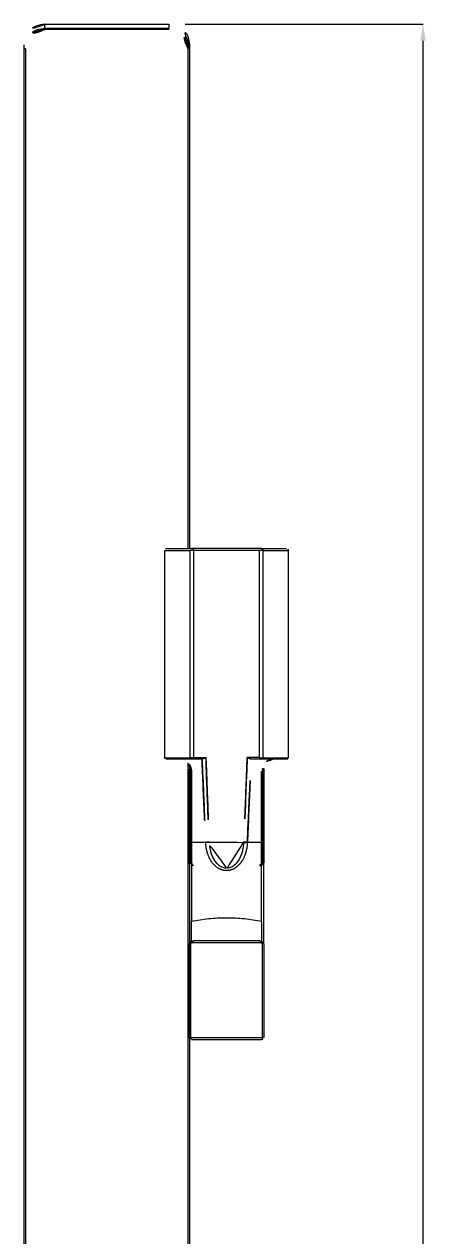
# Model space of a CAD drawing. Extents: x 16296660632 to 16296676586, y -37409619871 to -37409617240.
# Drawn here: x 16296675710.8 to 16296675808, y -37409617731.3 to -37409617437.7 of the extents above; entities that cross this region are included whole.
import ezdxf

# ---------------------------------------------------------------- set-up
doc = ezdxf.new("R2010")
doc.units = 0
doc.header["$LTSCALE"] = 10
doc.header["$MEASUREMENT"] = 0
doc.header["$PDMODE"] = 3
doc.header["$PDSIZE"] = -10
doc.layers.get('DEFPOINTS').update_dxf_attribs({"linetype": 'CONTINUOUS'})
doc.layers.add('1', color=7, linetype='CONTINUOUS', true_color=0xffffff)
doc.layers.add('尺寸线层', color=3, linetype='CONTINUOUS', lineweight=18, true_color=0x00ff00)
doc.styles.add('Daelim Dimension', font='')
doc.styles.get('Daelim Dimension').set_extended_font_data('NanumGothic')
doc.dimstyles.new('DEFAULT', dxfattribs={"dimscale": 2, "dimtxt": 2, "dimasz": 2, "dimexe": 0, "dimexo": 2, "dimgap": 1, "dimtad": 1, "dimdec": 1, "dimzin": 9, "dimdsep": 46, "dimtxsty": 'Daelim Dimension', "dimcen": 0.5, "dimclrd": 252, "dimclre": 252, "dimclrt": 3, "dimadec": 1, "dimazin": 0, "dimtfac": 1, "dimtdec": 1, "dimtix": 1, "dimtmove": 0, "dimatfit": 3, "dimfxl": 1, "dimtolj": 1, "dimtzin": 1, "dimlwd": 9, "dimlwe": 9, "dimarcsym": 0})

# ---------------------------------------------------------------- blocks, each defined once
blk = doc.blocks.new('*D28')
at = {"layer": 'DEFPOINTS', "color": 0, "transparency": 16777216}
for p in [(16296675745.76297, -37409617437.7336), (16296675807.3553, -37409617437.7336), (16296675745.76297, -37409618089.7336)]:
    blk.add_point(p, dxfattribs=at)
at = {"layer": '尺寸线层', "color": 5, "lineweight": 9, "transparency": 16777216}
for p, q in [((16296675749.76297, -37409617437.7336), (16296675807.3553, -37409617437.7336)), ((16296675807.3553, -37409618085.7336), (16296675807.3553, -37409617441.7336)), ((16296675749.76297, -37409618089.7336), (16296675807.3553, -37409618089.7336))]:
    blk.add_line(p, q, dxfattribs=at)
at = {"layer": '尺寸线层', "color": 5, "transparency": 16777216}
for points in [[(16296675806.68864, -37409617441.7336), (16296675808.02197, -37409617441.7336), (16296675807.3553, -37409617437.7336)], [(16296675806.68864, -37409618085.7336), (16296675808.02197, -37409618085.7336), (16296675807.3553, -37409618089.7336)]]:
    blk.add_solid(points, dxfattribs=at)
at = {"layer": '尺寸线层', "color": 7, "transparency": 16777216, "insert": (16296675800.35531, -37409617763.7336), "char_height": 10, "attachment_point": 5, "rotation": 90, "style": 'Daelim Dimension'}
blk.add_mtext('\\A1;652', dxfattribs=at)

msp = doc.modelspace()

# ---------------------------------------------------------------- linework, layer by layer
at = {"layer": '1', "color": 7, "linetype": 'Continuous', "lineweight": 18}
for p, q in [((16296675715.76297, -37409617437.733597), (16296675745.76297, -37409617437.733597)), ((16296675715.76297, -37409617438.733597), (16296675715.76297, -37409617437.733597)), ((16296675745.76297, -37409617437.733597), (16296675745.76297, -37409617438.733597)), ((16296675745.76297, -37409617438.733597), (16296675715.76297, -37409617438.733597)), ((16296675710.76297, -37409617443.733711), (16296675710.76297, -37409617442.733597)), ((16296675710.76297, -37409618083.733597), (16296675710.76297, -37409617443.733597)), ((16296675750.76297, -37409617442.733597), (16296675750.76297, -37409617443.733711)), ((16296675750.76297, -37409617443.733597), (16296675750.76297, -37409617564.743591)), ((16296675745.26297, -37409617564.733597), (16296675751.26297, -37409617564.733597)), ((16296675759.749929, -37409617564.733597), (16296675751.26297, -37409617564.733597)), ((16296675768.263161, -37409617564.733597), (16296675759.749929, -37409617564.733597)), ((16296675768.26297, -37409617564.733597), (16296675774.26297, -37409617564.733597)), ((16296675744.76297, -37409617565.233597), (16296675744.76297, -37409617615.433594)), ((16296675751.76297, -37409617565.233597), (16296675751.76297, -37409617615.433594)), ((16296675767.76297, -37409617615.433594), (16296675767.76297, -37409617565.233597)), ((16296675774.76297, -37409617615.433594), (16296675774.76297, -37409617565.233597)), ((16296675745.062969, -37409617615.733597), (16296675751.145729, -37409617615.733597)), ((16296675750.76297, -37409617617.083603), (16296675750.76297, -37409617618.243591)), ((16296675751.14567, -37409617615.733597), (16296675751.370701, -37409617615.733597)), ((16296675751.45373, -37409617615.733597), (16296675751.46298, -37409617615.733597)), ((16296675751.52434, -37409617615.733597), (16296675753.78231, -37409617615.733597)), ((16296675751.76297, -37409617615.433594), (16296675751.742741, -37409617615.433594)), ((16296675765.743641, -37409617615.733597), (16296675767.924919, -37409617615.733597)), ((16296675767.76297, -37409617615.433594), (16296675767.78334, -37409617615.433594)), ((16296675768.062969, -37409617615.733597), (16296675768.07267, -37409617615.733597)), ((16296675768.10862, -37409617615.733597), (16296675768.38027, -37409617615.733597)), ((16296675768.380211, -37409617615.733597), (16296675774.462971, -37409617615.733597)), ((16296675750.76297, -37409617640.945091), (16296675750.76297, -37409617618.233597)), ((16296675751.26297, -37409617618.733597), (16296675751.26297, -37409617635.733597)), ((16296675768.26297, -37409617635.733597), (16296675768.26297, -37409617618.733597)), ((16296675768.76297, -37409617618.233597), (16296675768.76297, -37409617640.945091)), ((16296675751.26297, -37409617635.733597), (16296675751.26297, -37409617635.903587)), ((16296675751.26297, -37409617635.733597), (16296675751.26297, -37409617635.903587)), ((16296675751.26297, -37409617635.903587), (16296675751.26297, -37409617655.120422)), ((16296675768.26297, -37409617635.903587), (16296675768.26297, -37409617635.733597)), ((16296675768.26297, -37409617635.903587), (16296675768.26297, -37409617635.733597)), ((16296675768.26297, -37409617655.120407), (16296675768.26297, -37409617635.903587)), ((16296675750.76297, -37409617640.944878), (16296675750.76297, -37409617650.713531)), ((16296675768.76297, -37409617640.945091), (16296675768.505831, -37409617640.945091)), ((16296675768.76297, -37409617650.746193), (16296675768.76297, -37409617640.944977)), ((16296675750.76297, -37409617650.713531), (16296675750.76297, -37409617660.52224)), ((16296675768.76297, -37409617660.522339), (16296675768.76297, -37409617650.746193)), ((16296675751.26297, -37409617659.959557), (16296675751.26297, -37409617655.120407)), ((16296675768.26298, -37409617655.120407), (16296675768.26298, -37409617660.458733)), ((16296675750.76297, -37409617683.233597), (16296675750.76297, -37409617660.522087)), ((16296675751.020121, -37409617660.522087), (16296675750.76297, -37409617660.522087)), ((16296675767.853359, -37409617659.807716), (16296675751.67267, -37409617659.807716)), ((16296675768.76297, -37409617660.522087), (16296675768.505819, -37409617660.522087)), ((16296675768.76297, -37409617660.522087), (16296675768.76297, -37409617683.233597)), ((16296675750.76297, -37409617683.243591), (16296675750.76297, -37409618083.733597)), ((16296675751.26297, -37409617683.733597), (16296675759.746639, -37409617683.733597)), ((16296675759.746639, -37409617683.733597), (16296675768.26298, -37409617683.733597))]:
    msp.add_line(p, q, dxfattribs=at)
at = {"layer": '1', "color": 7, "linetype": 'Continuous', "lineweight": 13}
for p, q in [((16296675715.76297, -37409617438.733597), (16296675715.76297, -37409617439.033592)), ((16296675745.76297, -37409617439.033592), (16296675715.76297, -37409617439.033592)), ((16296675745.76297, -37409617439.033592), (16296675745.76297, -37409617438.733597)), ((16296675711.062969, -37409617443.733597), (16296675710.76297, -37409617443.733597)), ((16296675711.062969, -37409617443.733597), (16296675711.062969, -37409618083.733597)), ((16296675750.76297, -37409617443.733597), (16296675750.462971, -37409617443.733597)), ((16296675750.462971, -37409617564.733597), (16296675750.462971, -37409617443.733597)), ((16296675744.76297, -37409617565.233597), (16296675750.96987, -37409617565.233597)), ((16296675751.76297, -37409617565.233597), (16296675750.96987, -37409617565.233597)), ((16296675750.96987, -37409617615.433594), (16296675750.96987, -37409617565.233597)), ((16296675759.750469, -37409617565.223793), (16296675751.60013, -37409617565.223793)), ((16296675759.76297, -37409617565.223793), (16296675759.750469, -37409617565.223793)), ((16296675767.763121, -37409617565.223793), (16296675759.76297, -37409617565.223793)), ((16296675768.55608, -37409617565.233597), (16296675767.76297, -37409617565.233597)), ((16296675768.55608, -37409617565.233597), (16296675774.76297, -37409617565.233597)), ((16296675768.55608, -37409617565.233597), (16296675768.55608, -37409617615.433594)), ((16296675744.76297, -37409617615.433594), (16296675750.96987, -37409617615.433594)), ((16296675750.462971, -37409618083.733597), (16296675750.462971, -37409617616.70359)), ((16296675751.742741, -37409617615.433594), (16296675750.96987, -37409617615.433594)), ((16296675751.76292, -37409617615.427711), (16296675754.756399, -37409617615.427711)), ((16296675767.87702, -37409617615.427711), (16296675764.76071, -37409617615.427711)), ((16296675767.78334, -37409617615.433594), (16296675768.55608, -37409617615.433594)), ((16296675768.55608, -37409617615.433594), (16296675774.76297, -37409617615.433594)), ((16296675751.020121, -37409617640.945091), (16296675751.020121, -37409617618.233589)), ((16296675768.76297, -37409617618.233597), (16296675768.505831, -37409617618.233597)), ((16296675768.505831, -37409617618.233597), (16296675768.505831, -37409617640.945091)), ((16296675751.26297, -37409617635.903587), (16296675754.71027, -37409617635.903587)), ((16296675764.81551, -37409617635.903587), (16296675768.26297, -37409617635.903587)), ((16296675750.76297, -37409617640.945091), (16296675751.020121, -37409617640.945091)), ((16296675751.02013, -37409617660.522087), (16296675751.020121, -37409617683.233597)), ((16296675759.76297, -37409617660.307716), (16296675751.44145, -37409617660.307716)), ((16296675768.084551, -37409617660.307716), (16296675759.76297, -37409617660.307716)), ((16296675768.505831, -37409617683.233612), (16296675768.505819, -37409617660.522087)), ((16296675750.76297, -37409617683.233597), (16296675751.020121, -37409617683.233597)), ((16296675751.020121, -37409617683.233597), (16296675759.74617, -37409617683.233597)), ((16296675759.74617, -37409617683.233597), (16296675759.76297, -37409617683.233597)), ((16296675759.76297, -37409617683.233597), (16296675768.505831, -37409617683.233597))]:
    msp.add_line(p, q, dxfattribs=at)
at = {"layer": '1', "color": 7, "linetype": 'Continuous', "lineweight": 18}
for centre, radius, start, end in [((16296675715.76297, -37409617442.733597), 5, 90, 180), ((16296675745.76297, -37409617442.733597), 5, 0, 90), ((16296675715.76297, -37409617443.733597), 5, 90, 180), ((16296675745.76297, -37409617443.733597), 5, 0, 90), ((16296675745.26297, -37409617565.233597), 0.5, 90, 180), ((16296675751.26297, -37409617565.233597), 0.5, 0, 90), ((16296675768.26297, -37409617565.233597), 0.5, 90, 180), ((16296675774.26297, -37409617565.233597), 0.5, 0, 90), ((16296675745.062969, -37409617615.433594), 0.3, 180, 270), ((16296675748.26297, -37409617618.733597), 3, 0, 90), ((16296675771.26297, -37409617618.733597), 3, 90, 180), ((16296675774.462971, -37409617615.433594), 0.3, 270, 0), ((16296675768.26297, -37409617618.233597), 0.5, 0, 71.07476782), ((16296675751.26297, -37409617640.945091), 0.5, 180, 242.17656941), ((16296675751.26297, -37409617683.233597), 0.5, 180, 270)]:
    msp.add_arc(centre, radius, start, end, dxfattribs=at)
at = {"layer": '1', "color": 7, "linetype": 'Continuous', "lineweight": 13}
for centre, start, end in [((16296675715.76297, -37409617443.733597), 90, 180), ((16296675745.76297, -37409617443.733597), 0, 90)]:
    msp.add_arc(centre, 4.7, start, end, dxfattribs=at)
at = {"layer": '1', "color": 7, "linetype": 'Continuous', "lineweight": 18, "extrusion": (1.27083e-06, 7.78157e-23, 1)}
msp.add_arc((16296675751.449751, -37409617615.433632, 20710.241903), 0.3, 270.01573676, 291.14488455, dxfattribs=at)
at = {"layer": '1', "color": 7, "linetype": 'Continuous', "lineweight": 18, "extrusion": (-1.00199e-06, -6.13543e-23, 1)}
msp.add_arc((16296675768.054859, -37409617615.433632, -16329.127978), 0.3, 247.70990174, 269.98819743, dxfattribs=at)
at = {"layer": '1', "color": 7, "linetype": 'Continuous', "lineweight": 13}
for centre, major_axis, ratio, start_param, end_param in [((16296675751.26297, -37409617565.233597), (0, -0.5), 0.5862068965, 3.1415926597, 4.7123889804), ((16296675768.26297, -37409617565.233597), (0, 0.5), 0.5862068965, 4.7123889804, 6.2831853072), ((16296675751.145729, -37409617615.433594), (0, -0.3), 0.5862079261, 4.7123881342, 5.910829685), ((16296675768.380211, -37409617615.433594), (0, 0.3), 0.5862077083, 3.5137944643, 4.7123889804), ((16296675751.26297, -37409617618.233597), (0.5, 0), 0.0000465171, 2.0779764601, 3.1415926536), ((16296675751.26297, -37409617618.233597), (-0.000013, 0.5), 0.4856874833, 0.6174700517, 1.5707736077), ((16296675768.26297, -37409617618.233597), (0, -0.5), 0.4857142857, 1.5707963268, 2.5241217745), ((16296675751.26297, -37409617683.233597), (0, 0.5), 0.4857142857, 1.5707963268, 3.1415926536), ((16296675768.26297, -37409617683.233597), (0.00004, -0.5), 0.4856304202, 6.2831098892, 7.8539105537), ((16296675768.26297, -37409617683.233597), (-0.5, 0), 0.0001455484, 2.0779764619, 3.1415926532)]:
    msp.add_ellipse(centre, major_axis=major_axis, ratio=ratio, start_param=start_param, end_param=end_param, dxfattribs=at)
at = {"layer": '1', "color": 7, "linetype": 'Continuous', "lineweight": 18}
for centre, major_axis, ratio, start_param, end_param in [((16296675751.145729, -37409617615.433594), (0, -0.3), 0.5862079261, 5.9108325808, 6.283184461), ((16296675768.380211, -37409617615.433594), (0, 0.3), 0.5862077083, 3.1415911994, 3.5137961052), ((16296675751.26297, -37409617618.233597), (0.296606, -0.402523), 0.9999999969, 2.836860865, 4.0773468681), ((16296675751.26297, -37409617640.945091), (-0.233375, -0.442195), 0.4410441824, 4.9410843707, 6.2918283552), ((16296675768.26298, -37409617683.233589), (-0.296587, 0.402537), 0.9999999699, 2.5065958361, 4.0773898741)]:
    msp.add_ellipse(centre, major_axis=major_axis, ratio=ratio, start_param=start_param, end_param=end_param, dxfattribs=at)
for points, knots in [([(16296675751.07811, -37409617615.712914), (16296675751.096661, -37409617615.712898), (16296675751.13562, -37409617615.712883), (16296675751.2006, -37409617615.712837), (16296675751.266701, -37409617615.712807), (16296675751.348391, -37409617615.712769), (16296675751.42374, -37409617615.712723), (16296675751.48597, -37409617615.712677), (16296675751.512051, -37409617615.712662), (16296675751.52392, -37409617615.712646)], [0, 0, 0, 0, 0.1343931281, 0.2686672698, 0.3996608137, 0.5246545019, 0.7526856325, 0.8725972118, 1, 1, 1, 1]), ([(16296675751.572411, -37409617615.712914), (16296675751.591999, -37409617615.705101), (16296675751.62676, -37409617615.686256), (16296675751.66173, -37409617615.64756), (16296675751.675989, -37409617615.600128), (16296675751.671261, -37409617615.565201), (16296675751.66507, -37409617615.546677)], [0, 0, 0, 0, 0.2288697942, 0.4756163486, 0.7349216153, 1, 1, 1, 1]), ([(16296675751.57386, -37409617615.712341), (16296675751.593531, -37409617615.704399), (16296675751.6299, -37409617615.685028), (16296675751.674089, -37409617615.644699), (16296675751.697701, -37409617615.606003), (16296675751.70648, -37409617615.582092), (16296675751.708441, -37409617615.575752)], [0, 0, 0, 0, 0.2849397445, 0.5840032498, 0.891549195, 1, 1, 1, 1]), ([(16296675751.656851, -37409617615.646767), (16296675751.6712, -37409617615.631927), (16296675751.69615, -37409617615.600304), (16296675751.723419, -37409617615.546181), (16296675751.73917, -37409617615.489838), (16296675751.74259, -37409617615.452217), (16296675751.74268, -37409617615.433594)], [0, 0, 0, 0, 0.2626844515, 0.519975845, 0.7669958706, 1, 1, 1, 1]), ([(16296675751.67107, -37409617615.643639), (16296675751.685869, -37409617615.628273), (16296675751.711399, -37409617615.595612), (16296675751.738701, -37409617615.539917), (16296675751.75367, -37409617615.482277), (16296675751.756149, -37409617615.444023), (16296675751.75568, -37409617615.425148)], [0, 0, 0, 0, 0.2633543204, 0.5209568892, 0.7677742605, 1, 1, 1, 1]), ([(16296675753.824909, -37409617615.732674), (16296675753.83016, -37409617615.732422), (16296675753.84075, -37409617615.731911), (16296675753.85676, -37409617615.730843), (16296675753.87303, -37409617615.72953), (16296675753.889549, -37409617615.727959), (16296675753.90633, -37409617615.72612), (16296675753.923349, -37409617615.724022), (16296675753.940611, -37409617615.721657), (16296675753.958111, -37409617615.719017), (16296675753.97584, -37409617615.716118), (16296675753.993799, -37409617615.712936), (16296675754.01198, -37409617615.709503), (16296675754.03038, -37409617615.70578), (16296675754.049, -37409617615.701797), (16296675754.06782, -37409617615.697533), (16296675754.086849, -37409617615.693001), (16296675754.106079, -37409617615.688187), (16296675754.1255, -37409617615.683121), (16296675754.145109, -37409617615.67778), (16296675754.164909, -37409617615.672173), (16296675754.184891, -37409617615.666298), (16296675754.20505, -37409617615.660156), (16296675754.225389, -37409617615.65377), (16296675754.25502, -37409617615.64415), (16296675754.29668, -37409617615.630058), (16296675754.352819, -37409617615.609879), (16296675754.416901, -37409617615.585228), (16296675754.478661, -37409617615.55983), (16296675754.536039, -37409617615.534821), (16296675754.590891, -37409617615.509567), (16296675754.646761, -37409617615.482727), (16296675754.700041, -37409617615.456573), (16296675754.735439, -37409617615.439133), (16296675754.753189, -37409617615.430443), (16296675754.756411, -37409617615.428871)], [0, 0, 0, 0, 0.0154089906, 0.0310907614, 0.0470458725, 0.0632748351, 0.0797781166, 0.0965561453, 0.1136093144, 0.1309379863, 0.1485424964, 0.1664231569, 0.1845802604, 0.2030140832, 0.2217248884, 0.2407129293, 0.2599784521, 0.2795216991, 0.299342911, 0.3194423297, 0.3398202011, 0.3604767774, 0.381412319, 0.4026270975, 0.4241213974, 0.4746274394, 0.5347178437, 0.6043696787, 0.6835629486, 0.7397563014, 0.798290096, 0.8720786386, 0.9354087342, 0.9883016377, 1, 1, 1, 1]), ([(16296675754.76527, -37409617615.427711), (16296675754.84564, -37409617617.653084), (16296675755.010521, -37409617622.152359), (16296675755.26948, -37409617628.964653), (16296675755.451191, -37409617633.551399), (16296675755.545019, -37409617635.864388)], [0, 0, 0, 0, 0.3266385549, 0.6604230523, 1, 1, 1, 1]), ([(16296675764.76071, -37409617615.427696), (16296675764.68569, -37409617617.504768), (16296675764.52523, -37409617621.881073), (16296675764.26689, -37409617628.693413), (16296675764.079729, -37409617633.428452), (16296675763.980909, -37409617635.864388)], [0, 0, 0, 0, 0.3048722483, 0.642373402, 1, 1, 1, 1]), ([(16296675764.772791, -37409617615.433594), (16296675764.779301, -37409617615.43676), (16296675764.79213, -37409617615.442993), (16296675764.81118, -37409617615.452187), (16296675764.829691, -37409617615.46106), (16296675764.847651, -37409617615.469597), (16296675764.865061, -37409617615.477821), (16296675764.881901, -37409617615.48571), (16296675764.898161, -37409617615.493263), (16296675764.91383, -37409617615.500473), (16296675764.928909, -37409617615.507347), (16296675764.94338, -37409617615.513908), (16296675764.957239, -37409617615.520126), (16296675764.97047, -37409617615.526016), (16296675764.98308, -37409617615.531578), (16296675764.99505, -37409617615.536819), (16296675765.006371, -37409617615.54174), (16296675765.034809, -37409617615.554031), (16296675765.07979, -37409617615.572983), (16296675765.14106, -37409617615.597443), (16296675765.199459, -37409617615.619408), (16296675765.25029, -37409617615.637306), (16296675765.29418, -37409617615.651863), (16296675765.3319, -37409617615.663658), (16296675765.369011, -37409617615.674583), (16296675765.405479, -37409617615.68457), (16296675765.441299, -37409617615.693642), (16296675765.476419, -37409617615.701782), (16296675765.51083, -37409617615.708977), (16296675765.544491, -37409617615.715248), (16296675765.57736, -37409617615.720581), (16296675765.60943, -37409617615.724991), (16296675765.640659, -37409617615.72847), (16296675765.671021, -37409617615.731117), (16296675765.69099, -37409617615.732147), (16296675765.700821, -37409617615.732658)], [0, 0, 0, 0, 0.0237318201, 0.0466867196, 0.068865142, 0.0902674324, 0.1108938461, 0.130744557, 0.1498196656, 0.168119207, 0.1856431584, 0.2023914466, 0.2183639552, 0.2335605315, 0.2479809931, 0.261625134, 0.2744927314, 0.2865835511, 0.3582794285, 0.4258254821, 0.4892237758, 0.5484733903, 0.5889792915, 0.6285166397, 0.6670872715, 0.7046928839, 0.7413350849, 0.7770154463, 0.8117355627, 0.8454971126, 0.8783019264, 0.9101520589, 0.9410498686, 0.9709981041, 1, 1, 1, 1]), ([(16296675767.77037, -37409617615.432709), (16296675767.77035, -37409617615.449829), (16296675767.773371, -37409617615.487038), (16296675767.78887, -37409617615.544006), (16296675767.817711, -37409617615.600357), (16296675767.84425, -37409617615.632927), (16296675767.859461, -37409617615.648087)], [0, 0, 0, 0, 0.2124904498, 0.4691679995, 0.7335629954, 1, 1, 1, 1]), ([(16296675767.78327, -37409617615.433594), (16296675767.78335, -37409617615.452217), (16296675767.786779, -37409617615.489838), (16296675767.80253, -37409617615.546181), (16296675767.82979, -37409617615.600304), (16296675767.85474, -37409617615.631927), (16296675767.869089, -37409617615.646767)], [0, 0, 0, 0, 0.2330039455, 0.4800239073, 0.7373153648, 1, 1, 1, 1]), ([(16296675767.821051, -37409617615.582626), (16296675767.823, -37409617615.588287), (16296675767.83223, -37409617615.611443), (16296675767.85623, -37409617615.648941), (16296675767.900631, -37409617615.687897), (16296675767.936581, -37409617615.706337), (16296675767.955839, -37409617615.713814)], [0, 0, 0, 0, 0.0992293454, 0.4128987749, 0.7149617818, 1, 1, 1, 1]), ([(16296675767.86088, -37409617615.546677), (16296675767.854679, -37409617615.565201), (16296675767.849951, -37409617615.600128), (16296675767.86421, -37409617615.64756), (16296675767.899191, -37409617615.686256), (16296675767.933941, -37409617615.705101), (16296675767.953541, -37409617615.712914)], [0, 0, 0, 0, 0.2650782404, 0.5243834703, 0.7711300813, 1, 1, 1, 1]), ([(16296675768.00202, -37409617615.712646), (16296675768.013901, -37409617615.712662), (16296675768.03997, -37409617615.712677), (16296675768.1022, -37409617615.712723), (16296675768.177561, -37409617615.712769), (16296675768.259239, -37409617615.712807), (16296675768.32535, -37409617615.712837), (16296675768.39032, -37409617615.712883), (16296675768.429291, -37409617615.712898), (16296675768.44784, -37409617615.712914)], [0, 0, 0, 0, 0.127402821, 0.2473143554, 0.4753453034, 0.600338948, 0.7313325062, 0.8656067278, 1, 1, 1, 1]), ([(16296675751.441469, -37409617641.159462), (16296675751.441469, -37409617641.192177), (16296675751.442961, -37409617641.224907), (16296675751.44887, -37409617641.289101), (16296675751.453279, -37409617641.320572), (16296675751.464861, -37409617641.381027), (16296675751.472019, -37409617641.410027), (16296675751.488831, -37409617641.464447), (16296675751.49848, -37409617641.489883), (16296675751.519871, -37409617641.536163), (16296675751.53162, -37409617641.557007), (16296675751.55678, -37409617641.593384), (16296675751.57019, -37409617641.608879), (16296675751.598141, -37409617641.633926), (16296675751.61269, -37409617641.643471), (16296675751.64237, -37409617641.656227), (16296675751.657499, -37409617641.659462), (16296675751.672621, -37409617641.659462)], [0, 0, 0, 0, 0.125, 0.125, 0.25, 0.25, 0.375, 0.375, 0.5, 0.5, 0.625, 0.625, 0.75, 0.75, 0.875, 0.875, 1, 1, 1, 1]), ([(16296675751.672621, -37409617641.659462), (16296675751.672621, -37409617641.659447), (16296675751.672621, -37409617641.656258), (16296675751.672621, -37409617641.643578), (16296675751.672621, -37409617641.634102), (16296675751.672621, -37409617641.609238), (16296675751.672621, -37409617641.593849), (16296675751.672621, -37409617641.557739), (16296675751.672621, -37409617641.537033), (16296675751.672621, -37409617641.514038)], [0, 0, 0, 0, 0.25, 0.25, 0.5, 0.5, 0.75, 0.75, 1, 1, 1, 1]), ([(16296675767.85331, -37409617641.659462), (16296675767.868441, -37409617641.659447), (16296675767.883579, -37409617641.656227), (16296675767.91326, -37409617641.643463), (16296675767.927811, -37409617641.633911), (16296675767.95577, -37409617641.608856), (16296675767.969179, -37409617641.593361), (16296675767.99435, -37409617641.556999), (16296675768.006109, -37409617641.53614), (16296675768.02751, -37409617641.489861), (16296675768.037161, -37409617641.464439), (16296675768.05398, -37409617641.410019), (16296675768.06115, -37409617641.381027), (16296675768.072741, -37409617641.320557), (16296675768.07716, -37409617641.289093), (16296675768.083071, -37409617641.224907), (16296675768.08457, -37409617641.192177), (16296675768.08457, -37409617641.159462)], [0, 0, 0, 0, 0.125, 0.125, 0.25, 0.25, 0.375, 0.375, 0.5, 0.5, 0.625, 0.625, 0.75, 0.75, 0.875, 0.875, 1, 1, 1, 1]), ([(16296675768.26298, -37409617655.120407), (16296675767.577101, -37409617654.988388), (16296675766.88517, -37409617654.869789), (16296675765.48966, -37409617654.662979), (16296675764.78607, -37409617654.574768), (16296675763.36731, -37409617654.43174), (16296675762.65213, -37409617654.376923), (16296675761.57053, -37409617654.321693), (16296675761.208521, -37409617654.307777), (16296675760.663271, -37409617654.293854), (16296675760.48114, -37409617654.290367), (16296675760.20738, -37409617654.286911), (16296675760.11598, -37409617654.286049), (16296675759.93343, -37409617654.28492), (16296675759.842239, -37409617654.284653), (16296675759.022329, -37409617654.284882), (16296675758.29904, -37409617654.303917), (16296675756.863131, -37409617654.377708), (16296675756.150511, -37409617654.432457), (16296675754.735821, -37409617654.575272), (16296675754.033751, -37409617654.663338), (16296675752.640261, -37409617654.869888), (16296675751.948851, -37409617654.988388), (16296675751.26297, -37409617655.120407)], [0, 0, 0, 0, 0.125, 0.125, 0.25, 0.25, 0.375, 0.375, 0.4375, 0.4375, 0.46875, 0.46875, 0.484375, 0.484375, 0.5, 0.5, 0.625, 0.625, 0.75, 0.75, 0.875, 0.875, 1, 1, 1, 1]), ([(16296675751.26297, -37409617660.159554), (16296675751.24008, -37409617660.138977), (16296675751.215561, -37409617660.120033), (16296675751.177679, -37409617660.097099), (16296675751.164881, -37409617660.090378), (16296675751.13929, -37409617660.07933), (16296675751.126511, -37409617660.074997), (16296675751.10141, -37409617660.06926), (16296675751.08909, -37409617660.067848), (16296675751.065411, -37409617660.068336), (16296675751.05405, -37409617660.070236), (16296675751.032789, -37409617660.077568), (16296675751.022881, -37409617660.083008), (16296675751.004959, -37409617660.097382), (16296675750.996941, -37409617660.106331), (16296675750.983101, -37409617660.127457), (16296675750.97728, -37409617660.139633), (16296675750.96801, -37409617660.166733), (16296675750.96455, -37409617660.181641), (16296675750.95998, -37409617660.213531), (16296675750.95886, -37409617660.230507), (16296675750.958811, -37409617660.265793), (16296675750.959881, -37409617660.284081), (16296675750.9659, -37409617660.33989), (16296675750.973721, -37409617660.378227), (16296675750.99408, -37409617660.452553), (16296675751.00659, -37409617660.488533), (16296675751.020121, -37409617660.522087)], [0, 0, 0, 0, 0.125, 0.125, 0.1875, 0.1875, 0.25, 0.25, 0.3125, 0.3125, 0.375, 0.375, 0.4375, 0.4375, 0.5, 0.5, 0.5625, 0.5625, 0.625, 0.625, 0.6875, 0.6875, 0.75, 0.75, 0.875, 0.875, 1, 1, 1, 1]), ([(16296675751.6726, -37409617659.953117), (16296675751.64488, -37409617659.926537), (16296675751.617161, -37409617659.904663), (16296675751.56389, -37409617659.871979), (16296675751.538349, -37409617659.861183), (16296675751.491421, -37409617659.851532), (16296675751.470039, -37409617659.852676), (16296675751.43313, -37409617659.866814), (16296675751.417601, -37409617659.879799), (16296675751.393591, -37409617659.916618), (16296675751.38512, -37409617659.940437), (16296675751.37591, -37409617659.997063), (16296675751.37516, -37409617660.029846), (16296675751.38146, -37409617660.101822), (16296675751.388491, -37409617660.141006), (16296675751.409809, -37409617660.22271), (16296675751.42407, -37409617660.265228), (16296675751.441401, -37409617660.307739)], [0, 0, 0, 0, 0.125, 0.125, 0.25, 0.25, 0.375, 0.375, 0.5, 0.5, 0.625, 0.625, 0.75, 0.75, 0.875, 0.875, 1, 1, 1, 1]), ([(16296675751.672661, -37409617659.807716), (16296675751.65752, -37409617659.807716), (16296675751.642389, -37409617659.810951), (16296675751.612711, -37409617659.823723), (16296675751.59816, -37409617659.833267), (16296675751.5702, -37409617659.858307), (16296675751.556789, -37409617659.873817), (16296675751.53162, -37409617659.910179), (16296675751.519871, -37409617659.931038), (16296675751.498461, -37409617659.977318), (16296675751.488819, -37409617660.002739), (16296675751.472, -37409617660.057159), (16296675751.46483, -37409617660.086159), (16296675751.453239, -37409617660.146622), (16296675751.44882, -37409617660.178093), (16296675751.442909, -37409617660.242279), (16296675751.44142, -37409617660.275002), (16296675751.44141, -37409617660.307716)], [0, 0, 0, 0, 0.125, 0.125, 0.25, 0.25, 0.375, 0.375, 0.5, 0.5, 0.625, 0.625, 0.75, 0.75, 0.875, 0.875, 1, 1, 1, 1]), ([(16296675768.08452, -37409617660.307716), (16296675768.08452, -37409617660.275002), (16296675768.083031, -37409617660.242279), (16296675768.07712, -37409617660.178093), (16296675768.07271, -37409617660.146622), (16296675768.061131, -37409617660.086159), (16296675768.05397, -37409617660.057159), (16296675768.037161, -37409617660.002739), (16296675768.02751, -37409617659.977318), (16296675768.006121, -37409617659.931038), (16296675767.99437, -37409617659.910179), (16296675767.96921, -37409617659.873817), (16296675767.955799, -37409617659.858307), (16296675767.927851, -37409617659.833267), (16296675767.913309, -37409617659.823723), (16296675767.883631, -37409617659.810951), (16296675767.8685, -37409617659.807716), (16296675767.853371, -37409617659.807716)], [0, 0, 0, 0, 0.125, 0.125, 0.25, 0.25, 0.375, 0.375, 0.5, 0.5, 0.625, 0.625, 0.75, 0.75, 0.875, 0.875, 1, 1, 1, 1]), ([(16296675768.0846, -37409617660.307747), (16296675768.101931, -37409617660.265244), (16296675768.116211, -37409617660.222717), (16296675768.13752, -37409617660.141022), (16296675768.14456, -37409617660.101837), (16296675768.15085, -37409617660.029861), (16296675768.150101, -37409617659.99707), (16296675768.14089, -37409617659.94046), (16296675768.13242, -37409617659.916634), (16296675768.10841, -37409617659.879807), (16296675768.092871, -37409617659.866829), (16296675768.05596, -37409617659.852676), (16296675768.03458, -37409617659.85154), (16296675767.98764, -37409617659.861191), (16296675767.96209, -37409617659.871979), (16296675767.90881, -37409617659.904663), (16296675767.88109, -37409617659.926537), (16296675767.853371, -37409617659.953117)], [0, 0, 0, 0, 0.125, 0.125, 0.25, 0.25, 0.375, 0.375, 0.5, 0.5, 0.625, 0.625, 0.75, 0.75, 0.875, 0.875, 1, 1, 1, 1]), ([(16296675768.505819, -37409617660.522087), (16296675768.5196, -37409617660.487923), (16296675768.53229, -37409617660.451317), (16296675768.547661, -37409617660.39476), (16296675768.55216, -37409617660.375648), (16296675768.559561, -37409617660.337463), (16296675768.56246, -37409617660.318367), (16296675768.566311, -37409617660.280907), (16296675768.567249, -37409617660.26252), (16296675768.566931, -37409617660.227173), (16296675768.565651, -37409617660.210213), (16296675768.56074, -37409617660.178467), (16296675768.5571, -37409617660.163681), (16296675768.54747, -37409617660.136917), (16296675768.541479, -37409617660.124947), (16296675768.52733, -37409617660.104286), (16296675768.519171, -37409617660.095596), (16296675768.50102, -37409617660.081757), (16296675768.49103, -37409617660.076599), (16296675768.469669, -37409617660.069771), (16296675768.4583, -37409617660.068108), (16296675768.434669, -37409617660.068031), (16296675768.422409, -37409617660.069611), (16296675768.385031, -37409617660.078613), (16296675768.359341, -37409617660.090271), (16296675768.309561, -37409617660.120667), (16296675768.28545, -37409617660.139351), (16296675768.26297, -37409617660.159554)], [0, 0, 0, 0, 0.125, 0.125, 0.1875, 0.1875, 0.25, 0.25, 0.3125, 0.3125, 0.375, 0.375, 0.4375, 0.4375, 0.5, 0.5, 0.5625, 0.5625, 0.625, 0.625, 0.6875, 0.6875, 0.75, 0.75, 0.875, 0.875, 1, 1, 1, 1])]:
    msp.add_open_spline(points, degree=3, knots=knots, dxfattribs=at)
for points in [[(16296675751.75773, -37409617615.736488), (16296675751.757721, -37409617615.635483), (16296675751.75771, -37409617615.534477), (16296675751.7577, -37409617615.433472)], [(16296675753.78231, -37409617615.733597), (16296675753.78705, -37409617615.733597), (16296675753.79653, -37409617615.733521), (16296675753.810749, -37409617615.733223), (16296675753.82021, -37409617615.732872), (16296675753.824909, -37409617615.732674)], [(16296675764.76071, -37409617615.427696), (16296675764.762051, -37409617615.428352), (16296675764.76475, -37409617615.42968), (16296675764.768761, -37409617615.431633), (16296675764.771441, -37409617615.432938), (16296675764.772791, -37409617615.433594)], [(16296675765.700821, -37409617615.732651), (16296675765.705681, -37409617615.732857), (16296675765.715219, -37409617615.733223), (16296675765.72941, -37409617615.733521), (16296675765.738899, -37409617615.733597), (16296675765.743641, -37409617615.733597)], [(16296675767.76824, -37409617615.433197), (16296675767.76824, -37409617615.534286), (16296675767.76823, -37409617615.635391), (16296675767.768221, -37409617615.736488)]]:
    msp.add_open_spline(points, degree=3, dxfattribs=at)
at = {"layer": '1', "color": 7, "linetype": 'Continuous', "lineweight": 13}
for points in [[(16296675753.824909, -37409617615.732674), (16296675753.917431, -37409617617.974136), (16296675754.105339, -37409617622.456947), (16296675754.400999, -37409617629.18058), (16296675754.605, -37409617633.662697), (16296675754.71027, -37409617635.903587)], [(16296675754.76527, -37409617615.427711), (16296675754.76231, -37409617615.427711), (16296675754.75935, -37409617615.427711), (16296675754.75638, -37409617615.427711)], [(16296675764.81551, -37409617635.903587), (16296675764.92078, -37409617633.662689), (16296675765.125389, -37409617629.180603), (16296675765.42108, -37409617622.456978), (16296675765.608299, -37409617617.974121), (16296675765.700821, -37409617615.732651)], [(16296675751.02013, -37409617660.522087), (16296675751.15951, -37409617660.450546), (16296675751.29994, -37409617660.379051), (16296675751.44142, -37409617660.307732)], [(16296675768.505819, -37409617660.522087), (16296675768.3664, -37409617660.450653), (16296675768.22596, -37409617660.379211), (16296675768.084539, -37409617660.307777)]]:
    msp.add_open_spline(points, degree=3, dxfattribs=at)
for points, knots in [([(16296675754.71027, -37409617635.903587), (16296675754.71096, -37409617635.91935), (16296675754.712351, -37409617635.95089), (16296675754.71468, -37409617635.998222), (16296675754.717199, -37409617636.045624), (16296675754.719919, -37409617636.093079), (16296675754.722851, -37409617636.140587), (16296675754.725981, -37409617636.188164), (16296675754.729321, -37409617636.235786), (16296675754.73287, -37409617636.283463), (16296675754.736629, -37409617636.3312), (16296675754.740589, -37409617636.37899), (16296675754.74477, -37409617636.426826), (16296675754.749161, -37409617636.474709), (16296675754.753771, -37409617636.522636), (16296675754.758591, -37409617636.570633), (16296675754.76362, -37409617636.618652), (16296675754.768881, -37409617636.666718), (16296675754.774349, -37409617636.714828), (16296675754.780041, -37409617636.762978), (16296675754.78595, -37409617636.811172), (16296675754.79208, -37409617636.859398), (16296675754.798441, -37409617636.907661), (16296675754.805019, -37409617636.955963), (16296675754.811819, -37409617637.004303), (16296675754.81885, -37409617637.052673), (16296675754.826111, -37409617637.101059), (16296675754.833599, -37409617637.149483), (16296675754.84132, -37409617637.197937), (16296675754.84927, -37409617637.246407), (16296675754.85745, -37409617637.294907), (16296675754.86586, -37409617637.343437), (16296675754.87451, -37409617637.391983), (16296675754.8834, -37409617637.440536), (16296675754.892521, -37409617637.489128), (16296675754.90188, -37409617637.537727), (16296675754.91148, -37409617637.586342), (16296675754.92132, -37409617637.634956), (16296675754.93141, -37409617637.683601), (16296675754.94173, -37409617637.732246), (16296675754.952311, -37409617637.780899), (16296675754.963131, -37409617637.829559), (16296675754.974211, -37409617637.87822), (16296675754.98554, -37409617637.92688), (16296675754.99712, -37409617637.97554), (16296675755.008961, -37409617638.0242), (16296675755.021061, -37409617638.072853), (16296675755.03343, -37409617638.121498), (16296675755.046049, -37409617638.170143), (16296675755.058941, -37409617638.218773), (16296675755.0721, -37409617638.26738), (16296675755.08552, -37409617638.315979), (16296675755.09922, -37409617638.364563), (16296675755.11319, -37409617638.413116), (16296675755.127439, -37409617638.461647), (16296675755.14196, -37409617638.51017), (16296675755.156771, -37409617638.558662), (16296675755.17185, -37409617638.607117), (16296675755.18722, -37409617638.655563), (16296675755.202881, -37409617638.703957), (16296675755.218821, -37409617638.752319), (16296675755.23506, -37409617638.800636), (16296675755.251579, -37409617638.848938), (16296675755.2684, -37409617638.897179), (16296675755.285521, -37409617638.945381), (16296675755.30294, -37409617638.993538), (16296675755.32066, -37409617639.041649), (16296675755.37047, -37409617639.174507), (16296675755.45891, -37409617639.395729), (16296675755.597719, -37409617639.706139), (16296675755.75799, -37409617640.025261), (16296675755.919109, -37409617640.309792), (16296675756.100389, -37409617640.598267), (16296675756.32852, -37409617640.924797), (16296675756.60214, -37409617641.25827), (16296675756.884399, -37409617641.550499), (16296675757.12414, -37409617641.768791), (16296675757.35861, -37409617641.956451), (16296675757.584761, -37409617642.115479), (16296675757.7997, -37409617642.248238), (16296675758.0007, -37409617642.357407), (16296675758.215521, -37409617642.460213), (16296675758.450939, -37409617642.556297), (16296675758.714069, -37409617642.642563), (16296675758.978251, -37409617642.708992), (16296675759.241911, -37409617642.755814), (16296675759.503559, -37409617642.783203), (16296675759.763269, -37409617642.792091), (16296675760.02294, -37409617642.783157), (16296675760.284451, -37409617642.755737), (16296675760.548, -37409617642.708908), (16296675760.812099, -37409617642.642502), (16296675761.075171, -37409617642.556236), (16296675761.363291, -37409617642.438606), (16296675761.69244, -37409617642.272682), (16296675762.07185, -37409617642.033257), (16296675762.480709, -37409617641.709358), (16296675762.826799, -37409617641.365967), (16296675763.092979, -37409617641.052963), (16296675763.270161, -37409617640.820007), (16296675763.40662, -37409617640.62381), (16296675763.507429, -37409617640.468399), (16296675763.62804, -37409617640.272476), (16296675763.76939, -37409617640.022568), (16296675763.929159, -37409617639.704102), (16296675764.067329, -37409617639.394951), (16296675764.16246, -37409617639.157013), (16296675764.224951, -37409617638.988731), (16296675764.26149, -37409617638.886467), (16296675764.2967, -37409617638.783974), (16296675764.330601, -37409617638.68129), (16296675764.36322, -37409617638.57843), (16296675764.394569, -37409617638.47541), (16296675764.424669, -37409617638.372253), (16296675764.453541, -37409617638.26899), (16296675764.481199, -37409617638.165627), (16296675764.50766, -37409617638.062187), (16296675764.532961, -37409617637.95871), (16296675764.5571, -37409617637.855186), (16296675764.580099, -37409617637.75164), (16296675764.60199, -37409617637.648109), (16296675764.62278, -37409617637.544594), (16296675764.64249, -37409617637.441116), (16296675764.661131, -37409617637.3377), (16296675764.678711, -37409617637.234337), (16296675764.69525, -37409617637.131081), (16296675764.710739, -37409617637.027924), (16296675764.725201, -37409617636.924873), (16296675764.738649, -37409617636.821938), (16296675764.751089, -37409617636.719162), (16296675764.762541, -37409617636.616539), (16296675764.773001, -37409617636.514076), (16296675764.78248, -37409617636.411812), (16296675764.791, -37409617636.309753), (16296675764.798571, -37409617636.207893), (16296675764.805189, -37409617636.106247), (16296675764.81093, -37409617636.004852), (16296675764.81399, -37409617635.937309), (16296675764.81551, -37409617635.903587)], [0, 0, 0, 0, 0.0024964185, 0.0049966368, 0.0075006452, 0.0100084339, 0.0125199934, 0.0150353142, 0.0175543871, 0.0200772029, 0.0226037525, 0.0251340273, 0.0276680185, 0.0302057176, 0.0327471162, 0.0352922063, 0.0378409797, 0.0403934288, 0.0429495458, 0.0455093234, 0.0480727542, 0.0506398313, 0.0532105477, 0.0557848969, 0.0583628724, 0.0609444681, 0.0635296778, 0.0661184959, 0.0687109167, 0.0713069351, 0.0739065459, 0.0765097442, 0.0791165257, 0.0817268858, 0.0843408205, 0.0869583261, 0.089579399, 0.092204033, 0.0948322198, 0.0974639515, 0.100099221, 0.1027380221, 0.1053803492, 0.1080261978, 0.110675564, 0.1133284448, 0.1159848383, 0.1186447432, 0.1213081593, 0.1239750873, 0.1266455288, 0.1293194865, 0.131996964, 0.1346779659, 0.1373624979, 0.1400505668, 0.1427421803, 0.1454373474, 0.148136078, 0.1508383833, 0.1535442756, 0.1562537684, 0.1589668764, 0.1616836153, 0.1644040024, 0.1671280561, 0.1698557959, 0.1725872428, 0.1897821038, 0.2079169766, 0.2269875424, 0.2469947458, 0.2603713019, 0.2817172136, 0.3110102086, 0.3296717082, 0.3470383339, 0.3631015204, 0.3778675657, 0.3913445838, 0.4035268275, 0.4144129973, 0.4293396395, 0.4440057497, 0.4584072425, 0.4725420995, 0.4864156053, 0.5000310543, 0.5136380578, 0.527504322, 0.5416337964, 0.5560311736, 0.5706937639, 0.5856185753, 0.6055752079, 0.6294831819, 0.6573428054, 0.689171726, 0.7077366772, 0.7234258196, 0.7362344983, 0.74615736, 0.7531924941, 0.7731878578, 0.792215298, 0.8102751515, 0.8273627108, 0.8331538983, 0.8389298445, 0.8446907243, 0.8504366873, 0.8561678587, 0.8618843399, 0.8675862096, 0.8732735242, 0.8789463192, 0.8846046096, 0.8902483909, 0.8958776395, 0.9014923142, 0.9070923564, 0.9126776915, 0.918248256, 0.923804015, 0.9293449305, 0.9348709594, 0.9403820534, 0.9458781592, 0.9513592189, 0.9568251698, 0.9622759451, 0.9677114737, 0.9731316805, 0.9785364865, 0.9839258092, 0.9892995625, 0.994657657, 1, 1, 1, 1]), ([(16296675759.76297, -37409617642.139076), (16296675759.5991, -37409617642.139069), (16296675759.43524, -37409617642.124863), (16296675759.11194, -37409617642.068443), (16296675758.952459, -37409617642.02639), (16296675758.6415, -37409617641.916939), (16296675758.49016, -37409617641.849457), (16296675758.19799, -37409617641.692238), (16296675758.057119, -37409617641.602524), (16296675757.65296, -37409617641.305206), (16296675757.40797, -37409617641.069443), (16296675756.969259, -37409617640.547852), (16296675756.77528, -37409617640.261757), (16296675756.434231, -37409617639.657043), (16296675756.287149, -37409617639.338341), (16296675756.098, -37409617638.84446), (16296675756.04018, -37409617638.677231), (16296675755.934521, -37409617638.338654), (16296675755.83885, -37409617637.995888), (16296675755.76226, -37409617637.646477), (16296675755.69478, -37409617637.294617), (16296675755.665581, -37409617637.117477), (16296675755.591311, -37409617636.583504), (16296675755.559589, -37409617636.224136), (16296675755.545019, -37409617635.864388)], [0, 0, 0, 0, 0.0625, 0.0625, 0.125, 0.125, 0.1875, 0.1875, 0.25, 0.25, 0.375, 0.375, 0.5, 0.5, 0.625, 0.625, 0.6875, 0.6875, 0.75, 0.8125, 0.8125, 0.875, 0.875, 1, 1, 1, 1]), ([(16296675763.980909, -37409617635.864388), (16296675763.966339, -37409617636.224152), (16296675763.934629, -37409617636.583511), (16296675763.86035, -37409617637.117493), (16296675763.83115, -37409617637.29464), (16296675763.76367, -37409617637.6465), (16296675763.68708, -37409617637.995911), (16296675763.59141, -37409617638.338676), (16296675763.485741, -37409617638.677269), (16296675763.427931, -37409617638.84449), (16296675763.23877, -37409617639.338371), (16296675763.09169, -37409617639.657089), (16296675762.750641, -37409617640.261772), (16296675762.55665, -37409617640.54789), (16296675762.227631, -37409617640.939056), (16296675762.111561, -37409617641.063179), (16296675761.86685, -37409617641.29583), (16296675761.738239, -37409617641.404343), (16296675761.468821, -37409617641.602539), (16296675761.32794, -37409617641.692253), (16296675761.035761, -37409617641.849457), (16296675760.88443, -37409617641.916946), (16296675760.573481, -37409617642.026398), (16296675760.41399, -37409617642.068443), (16296675760.17152, -37409617642.110764), (16296675760.09016, -37409617642.121391), (16296675759.926849, -37409617642.135536), (16296675759.84491, -37409617642.139076), (16296675759.76297, -37409617642.139076)], [0, 0, 0, 0, 0.125, 0.125, 0.1875, 0.1875, 0.25, 0.3125, 0.3125, 0.375, 0.375, 0.5, 0.5, 0.625, 0.625, 0.6875, 0.6875, 0.75, 0.75, 0.8125, 0.8125, 0.875, 0.875, 0.9375, 0.9375, 0.96875, 0.96875, 1, 1, 1, 1])]:
    msp.add_open_spline(points, degree=3, knots=knots, dxfattribs=at)
for points, weights in [([(16296675755.545019, -37409617635.864388), (16296675755.282181, -37409617635.876732), (16296675754.999571, -37409617635.890007), (16296675754.71027, -37409617635.903587)], [1.01169875245, 0.996097408195, 0.996100416429, 1.01170777716]), ([(16296675763.980909, -37409617635.864388), (16296675764.243401, -37409617635.876717), (16296675764.525921, -37409617635.889992), (16296675764.81551, -37409617635.903587)], [1.01549365965, 0.997537435962, 0.995188853227, 1.00844791144])]:
    msp.add_rational_spline(points, weights, degree=3, dxfattribs=at)
at = {"layer": '1', "color": 7, "linetype": 'Continuous', "lineweight": 18}
msp.add_rational_spline([(16296675768.26297, -37409617641.307632), (16296675768.549299, -37409617641.564934), (16296675768.679859, -37409617641.37664), (16296675768.505831, -37409617640.945091)], [1.39573958764, 0.876591437949, 0.868223880621, 1.37063691565], degree=3, dxfattribs=at)

# ---------------------------------------------------------------- dimensions: what is measured, and where the dimension line sits
at = {"layer": '尺寸线层', "color": 5}
dim = msp.add_linear_dim(base=(16296675807.355301, -37409617437.733597), p1=(16296675745.76297, -37409618089.733597), p2=(16296675745.76297, -37409617437.733597), angle=90, dimstyle='DEFAULT', override={"dimtxt": 5, "dimclrd": 5, "dimclre": 5, "dimclrt": 7}, dxfattribs=at)
dim.commit()
dim.dimension.update_dxf_attribs({"geometry": '*D28', "text_midpoint": (16296675800.35531, -37409617763.733597)})

doc.saveas('drawing.dxf')
